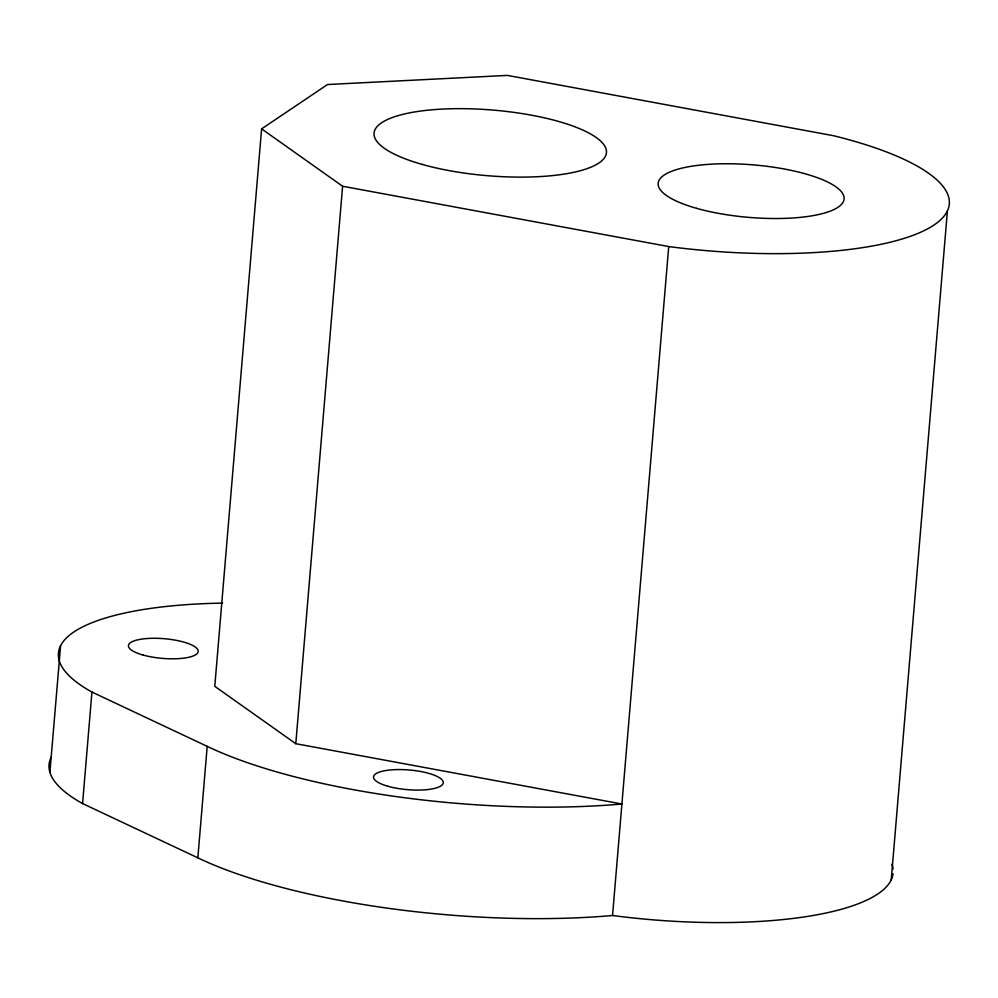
<?xml version="1.0" encoding="UTF-8"?>
<svg xmlns="http://www.w3.org/2000/svg" width="998" height="998" viewBox="0 0 998 998"><rect width="100%" height="100%" fill="white"/><g stroke="black" fill="none" stroke-linecap="round" stroke-linejoin="round"><path stroke-width="1.5" d="M49.9 772.277L60.591 645.694M893.048 873.737A236.751 66.841 4.8 0 1 612.547 915.503A315.48 89.072 4.8 0 1 197.841 857.843L82.572 803.552L91.941 692.051A239.083 67.502 4.8 0 1 222.654 603.116M197.841 857.843L207.197 746.354L91.941 692.051M261.601 128.867L342.601 186.239L668.722 246.556A236.751 66.841 4.8 0 0 934.053 224.974A236.751 66.841 4.8 0 0 833.53 135.716L507.408 75.399L327.519 84.531L261.601 128.867L214.782 686.325L295.795 743.697L621.916 804.014A315.48 89.072 4.8 0 1 207.197 746.354M295.795 743.697L342.601 186.239M612.547 915.503L668.722 246.556M891.239 879.812L947.414 210.865M82.572 803.552A239.083 67.502 4.8 0 1 51.235 757.183M891.925 864.268A236.751 66.841 4.8 0 1 893.06 869.021M696.779 208.382A93.301 26.347 4.8 0 0 843.659 200.935A93.301 26.347 4.8 0 0 712.946 164.084A93.301 26.347 4.8 0 0 696.779 208.382M422.304 164.445A116.629 32.934 4.8 0 0 605.898 155.139A116.629 32.934 4.8 0 0 442.501 109.081A116.629 32.934 4.8 0 0 422.304 164.445M142.951 655.012A34.992 9.88 4.8 0 0 198.028 652.218A34.992 9.88 4.8 0 0 149.014 638.396A34.992 9.88 4.8 0 0 142.951 655.012M388.01 786.287A34.992 9.88 4.8 0 0 443.1 783.492A34.992 9.88 4.8 0 0 394.073 769.683A34.992 9.88 4.8 0 0 388.01 786.287"/></g></svg>
